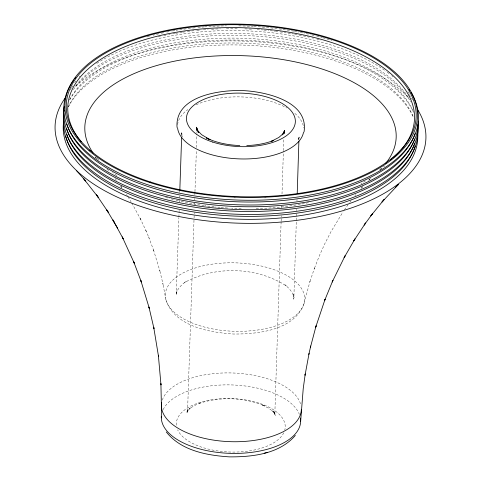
<?xml version="1.0" encoding="UTF-8"?>
<svg xmlns="http://www.w3.org/2000/svg" width="481" height="481" viewBox="0 0 481 481"><rect width="100%" height="100%" fill="white"/><g stroke="black" fill="none" stroke-linecap="round" stroke-linejoin="round"><path stroke-width="0.36" stroke-dasharray="2.4 1.8" d="M281.108 221.765L274.831 413.84L274.795 412.343L275.042 415.181L274.579 412.92L275.487 415.59L273.617 411.796L275.084 414.051L271.813 410.317L273.659 411.97L268.927 408.381L261.742 404.635L264.73 405.964C244.017 397.216 219.883 396.398 198.593 403.595L200.306 402.97L194.162 405.705L189.129 408.952L191.071 407.431L186.917 411.658L188.546 409.487L186.893 412.421L187.975 409.824L187.205 412.8L187.752 409.235L187.578 410.72L194.047 218.657M281.132 221.019L281.301 215.777M281.571 207.533L281.619 206.036M282.004 194.053L283.393 151.359M283.417 150.613L283.802 138.63M296.561 213.762L293.819 299.176L293.145 294.131L294.065 297.48C292.791 292.304 289.099 288.113 285.011 284.872L286.622 286.117C257.107 266.811 215.488 265.458 184.644 282.473L186.321 281.343C181.962 284.283 177.922 288.185 176.19 293.272L176.99 290.975L176.238 294.973L178.878 217.809M296.657 210.768L296.705 209.271M296.969 201.028L297.017 199.531M298.948 139.592L299.044 136.592L298.593 139.592L299.218 137.019L298.118 139.983M178.902 217.057L179.034 213.311M179.058 212.566L179.136 210.317M179.419 202.074L179.467 200.577M179.569 197.583L179.623 196.08M179.75 192.334L179.798 190.837M181.674 136.147L181.8 132.401L181.986 135.42L181.535 132.81L182.792 136.851M194.071 217.905L194.252 212.662M194.534 204.425L194.583 202.928M194.685 199.928L194.733 198.431M194.859 194.685L194.937 192.442M194.961 191.691L196.362 150.499M196.464 147.505L196.921 134.025M196.945 133.273L196.994 131.776M304.148 303.126L310.047 281.126L309.674 282.389L314.496 268.061L314.003 269.39L319.51 255.405L325.054 243.206L331.066 231.529L343.079 211.808M303.8 304.299C293.765 330.471 257.606 334.193 233.453 334.024C209.596 332.425 176.545 326.773 166.486 301.707M69.03 105.543L68.476 106.692A176.305 86.55 1.9 0 1 243.145 43.176A176.305 86.55 1.9 0 1 413.708 117.869M344.318 209.956L348.1 204.635M349.825 202.309L351.136 200.565M354.99 195.665L355.88 194.54M361.111 188.42L363.45 185.774M361.52 187.837L362.488 186.802M368.717 180.267L370.184 178.782M370.268 178.655L368.927 179.96L370.43 178.517M380.249 169.649L384.692 165.927M95.178 157.034L98.346 160.071M95.208 157.065L96.284 158.093M106.962 168.855L109.704 172.036M115.061 178.535L116.36 180.219M121.032 186.478L121.867 187.62M121.915 187.68L120.809 186.141L121.627 187.319M126.473 194.462L127.261 195.671M127.976 196.765L131.03 201.725M131.776 202.976L140.927 219.823L140.091 218.133L146.362 231.589M145.695 230.002L149.23 238.432M148.593 236.899L153.854 250.902L153.355 249.465L159.945 271.068L159.584 269.751L163.083 284.475L162.825 283.225L165.596 298.172M165.843 299.368L166.811 302.892M162.307 400.066A69.998 34.361 1.9 0 1 231.656 372.955A69.998 34.361 1.9 0 1 300.523 403.824M75.619 86.285A185.516 91.071 1.9 0 1 244.492 41.138A185.516 91.071 1.9 0 1 408.88 98.196M68.506 106.674A177.357 87.067 1.9 0 1 242.46 45.076A177.357 87.067 1.9 0 1 413.401 117.232M69.607 100.054A177.357 87.067 1.9 0 1 244.474 40.26A177.357 87.067 1.9 0 1 413.564 112.35M69.775 99.501A176.305 86.55 1.9 0 1 243.921 38.312A176.305 86.55 1.9 0 1 413.143 111.189M73.401 89.598A177.393 87.085 1.9 0 1 244.637 35.504A177.393 87.085 1.9 0 1 410.6 101.647M75.757 85.684A176.305 86.55 1.9 0 1 246.537 33.67A176.305 86.55 1.9 0 1 409.638 99.339M70.22 90.001A177.393 87.085 1.9 0 1 71.254 88.276M71.621 87.698A177.393 87.085 1.9 0 1 73.154 85.426M96.741 63.468A177.393 87.085 1.9 0 1 99.176 61.899M100.427 61.123A177.393 87.085 1.9 0 1 386.051 71.332M387.223 72.192A177.393 87.085 1.9 0 1 390.079 74.375M391.732 75.703A177.393 87.085 1.9 0 1 392.809 76.593M409.259 94.559A177.393 87.085 1.9 0 1 412.439 99.886M176.389 425.21A54.473 26.744 1.9 0 1 232.894 398.611A54.473 26.744 1.9 0 1 284.794 430.02M283.784 432.75A54.473 26.744 1.9 0 1 230.555 452.038A54.473 26.744 1.9 0 1 177.669 429.864M163.161 409.602A69.691 34.211 1.9 0 1 232.479 384.962A69.691 34.211 1.9 0 1 299.416 414.472M177.615 124.585A63.149 31 1.9 0 1 187.843 109.596M196.188 104.78A63.149 31 1.9 0 1 286.983 108.027M294.877 113.42A63.149 31 1.9 0 1 303.691 128.012M74.663 82.624A176.305 86.55 1.9 0 1 75.914 80.946M79.118 77.098A176.305 86.55 1.9 0 1 80.105 76.016M158.273 36.809A176.305 86.55 1.9 0 1 160.317 36.34M163.756 35.576A176.305 86.55 1.9 0 1 165.837 35.137M168.627 34.578A176.305 86.55 1.9 0 1 170.034 34.301M172.859 33.778A176.305 86.55 1.9 0 1 174.994 33.399M175.703 33.279A176.305 86.55 1.9 0 1 182.179 32.239M182.906 32.131A176.305 86.55 1.9 0 1 186.55 31.62M187.283 31.524A176.305 86.55 1.9 0 1 190.217 31.151M191.691 30.97A176.305 86.55 1.9 0 1 196.14 30.477M196.879 30.399A176.305 86.55 1.9 0 1 200.613 30.038M203.445 29.798A176.305 86.55 1.9 0 1 208.135 29.443M211.496 29.233A176.305 86.55 1.9 0 1 220.292 28.83M226.413 28.68A176.305 86.55 1.9 0 1 238.017 28.686M244.847 28.866A176.305 86.55 1.9 0 1 253.042 29.251M257.131 29.515A176.305 86.55 1.9 0 1 262.566 29.936M263.925 30.056A176.305 86.55 1.9 0 1 268.657 30.513M270.009 30.652A176.305 86.55 1.9 0 1 274.717 31.187M275.385 31.271A176.305 86.55 1.9 0 1 279.401 31.788M280.068 31.878A176.305 86.55 1.9 0 1 286.039 32.75M288.101 33.075A176.305 86.55 1.9 0 1 291.059 33.568M291.799 33.694A176.305 86.55 1.9 0 1 293.266 33.947M294.733 34.211A176.305 86.55 1.9 0 1 297.655 34.758M299.11 35.041A176.305 86.55 1.9 0 1 309.157 37.187M311.983 37.855A176.305 86.55 1.9 0 1 313.39 38.197M316.877 39.081A176.305 86.55 1.9 0 1 321.019 40.188M407.918 91.679A176.305 86.55 1.9 0 1 409.433 94.017M381.337 168.284A155.76 76.461 1.9 0 1 378.938 170.617M365.548 180.844A155.76 76.461 1.9 0 1 361.099 183.544M308.531 202.645A155.76 76.461 1.9 0 1 256.145 208.628M241.228 208.64A155.76 76.461 1.9 0 1 231.722 208.279M227.651 208.039A155.76 76.461 1.9 0 1 220.899 207.521M220.226 207.461A155.76 76.461 1.9 0 1 215.518 206.998M214.177 206.86A155.76 76.461 1.9 0 1 204.858 205.694M204.197 205.597A155.76 76.461 1.9 0 1 179.082 200.872M178.373 200.703A155.76 76.461 1.9 0 1 174.128 199.651M173.425 199.471A155.76 76.461 1.9 0 1 169.252 198.346M167.875 197.962A155.76 76.461 1.9 0 1 164.466 196.963M116.871 175.511A155.76 76.461 1.9 0 1 112.602 172.529M98.677 160.119A155.76 76.461 1.9 0 1 96.934 158.117M266.071 197.817A173.455 85.149 1.9 0 1 264.568 197.883M235.389 197.883A173.455 85.149 1.9 0 1 234.049 197.823M147.126 36.803A177.393 87.085 1.9 0 1 149.765 36.075M153.102 35.197A177.393 87.085 1.9 0 1 154.449 34.86M156.475 34.361A177.393 87.085 1.9 0 1 159.211 33.712M161.273 33.243A177.393 87.085 1.9 0 1 164.749 32.498M166.847 32.065A177.393 87.085 1.9 0 1 171.092 31.241M172.517 30.982A177.393 87.085 1.9 0 1 175.379 30.477M176.1 30.357A177.393 87.085 1.9 0 1 177.537 30.117M179.714 29.768A177.393 87.085 1.9 0 1 192.208 28.072M192.953 27.988A177.393 87.085 1.9 0 1 195.935 27.657M197.938 27.459A177.393 87.085 1.9 0 1 203.962 26.918M204.635 26.87A177.393 87.085 1.9 0 1 212.073 26.365M212.746 26.329A177.393 87.085 1.9 0 1 226.395 25.848M238.762 25.866A177.393 87.085 1.9 0 1 253.192 26.425M253.878 26.467A177.393 87.085 1.9 0 1 278.367 28.8M279.04 28.89A177.393 87.085 1.9 0 1 281.722 29.257M283.062 29.443A177.393 87.085 1.9 0 1 293.663 31.151M294.402 31.283A177.393 87.085 1.9 0 1 298.815 32.113M300.27 32.395A177.393 87.085 1.9 0 1 304.629 33.297M306.072 33.61A177.393 87.085 1.9 0 1 310.365 34.578M311.79 34.915A177.393 87.085 1.9 0 1 315.32 35.78M316.726 36.135A177.393 87.085 1.9 0 1 322.276 37.62M322.961 37.813A177.393 87.085 1.9 0 1 331.752 40.434M198.9 325.433A69.703 34.217 1.9 0 0 304.683 299.567A69.703 34.217 1.9 0 0 201.497 266.221A69.703 34.217 1.9 0 0 198.9 325.433"/><path stroke-width="0.72" d="M161.321 417.851L161.418 404.822M283.976 133.387L284.024 131.89L283.85 133.369M297.216 193.536L298.899 141.089M179.828 190.091L181.62 137.644M197.048 130.279L197.096 128.782L197.138 130.273M300.625 421.633L303.216 388.744L305.231 373.971L305.044 375.21L309.103 353.264M308.814 354.557L310.726 346.001M310.431 347.318L316.107 325.805L315.698 327.194L325.096 299.206L324.531 300.733L332.912 280.369L332.185 282.004L345.057 255.85L344.101 257.672L354.966 238.907L353.782 240.879L365.608 222.944L364.153 225.084L372.522 213.654L370.815 215.891L384.042 199.597L381.992 202.008L398.352 184.53L395.653 187.151M283.844 133.49L284.62 130.381L282.503 134.752M304.028 131.962C309.079 100.938 264.959 91.468 242.202 90.56C219.288 89.887 174.693 96.086 177.044 127.423M282.425 134.89L284.259 132.642L278.884 137.428L271.242 141.372L273.635 140.428C265.103 143.783 255.916 145.232 246.783 145.563M295.334 435.419C279.389 454.01 252.429 457.034 229.383 456.866C206.872 455.429 180.994 450.685 166.264 431.914M264.195 453.234L267.418 452.338M239.791 145.551C228.379 145.088 216.865 142.977 206.499 138.029L210.059 139.706L201.581 134.662L196.645 129.509L198.749 132.479L197.493 130.255L196.549 127.231L197.12 130.387M76.744 170.935L85.678 180.982L83.291 178.253L98.22 197.294L96.441 194.823L108.261 212.259L106.794 209.981L117.695 228.307M114.177 222.126L112.951 219.961L123.232 238.895L122.252 236.905L134.325 263.263L133.58 261.484L141.342 281.974L140.777 280.339L149.344 308.471L148.936 306.992L153.98 328.589L153.698 327.206L158.526 356.505L158.357 355.218L160.979 384.878L160.901 383.658L161.412 406.018M81.265 141.835A173.455 85.149 1.9 0 1 250.415 28.06A173.455 85.149 1.9 0 1 392.929 157.882M391.943 158.718A173.455 85.149 1.9 0 1 390.428 159.969M90.133 150.95A173.455 85.149 1.9 0 1 89.153 150.06M93.086 153.024A155.76 76.461 1.9 0 1 243.849 55.73A155.76 76.461 1.9 0 1 385.624 163.48M417.292 109.079A185.516 91.071 1.9 0 1 238.45 223.178A185.516 91.071 1.9 0 1 64.989 98.298M410.912 92.178A177.393 87.085 1.9 0 1 240.41 200.138A177.393 87.085 1.9 0 1 71.777 82.966M72.144 82.395A177.393 87.085 1.9 0 1 73.713 80.129M74.543 79.004A177.393 87.085 1.9 0 1 75.854 77.327M409.024 89.238A177.393 87.085 1.9 0 1 409.806 90.41M300.403 418.049A69.691 34.211 1.9 0 1 233.129 453.409A69.691 34.211 1.9 0 1 161.333 416.654M417.742 127.495A177.357 87.067 1.9 0 1 239.941 214.328A177.357 87.067 1.9 0 1 63.66 117.875M418.067 124.585A177.393 87.085 1.9 0 1 238.859 209.572A177.393 87.085 1.9 0 1 63.72 113.744M64.033 111.327A177.393 87.085 1.9 0 1 64.244 110.119M417.767 135.42A177.357 87.067 1.9 0 1 234.83 219.041A177.357 87.067 1.9 0 1 63.745 120.941M418.278 121.068A177.393 87.085 1.9 0 1 235.305 204.708A177.393 87.085 1.9 0 1 64.189 106.59M301.322 409.824A69.998 34.361 1.9 0 1 227.423 441.546A69.998 34.361 1.9 0 1 161.694 402.435M303.499 132.329A63.149 31 1.9 0 1 239.279 158.892A63.149 31 1.9 0 1 177.591 127.832M415.085 146.176A176.305 86.55 1.9 0 1 239.249 216.234A176.305 86.55 1.9 0 1 65.729 136.087M414.688 143.073A176.305 86.55 1.9 0 1 240.644 211.381A176.305 86.55 1.9 0 1 66.763 134.217M414.646 138.931A176.305 86.55 1.9 0 1 413.991 140.699M413.756 141.288A176.305 86.55 1.9 0 1 237.109 206.535A176.305 86.55 1.9 0 1 66.727 128.878M415.007 133.604A176.305 86.55 1.9 0 1 413.913 136.55M413.666 137.139A176.305 86.55 1.9 0 1 236.652 201.779A176.305 86.55 1.9 0 1 66.883 124.146M149.807 182.521A176.347 86.568 1.9 0 0 417.442 117.069A176.347 86.568 1.9 0 0 156.373 32.714A176.347 86.568 1.9 0 0 149.807 182.521M150.487 181.992A175.042 85.925 1.9 0 0 416.137 117.021A175.042 85.925 1.9 0 0 157.004 33.297A175.042 85.925 1.9 0 0 150.487 181.992M212.674 142.057A54.473 26.744 1.9 0 0 295.346 121.837A54.473 26.744 1.9 0 0 214.7 95.779A54.473 26.744 1.9 0 0 212.674 142.057"/></g></svg>
